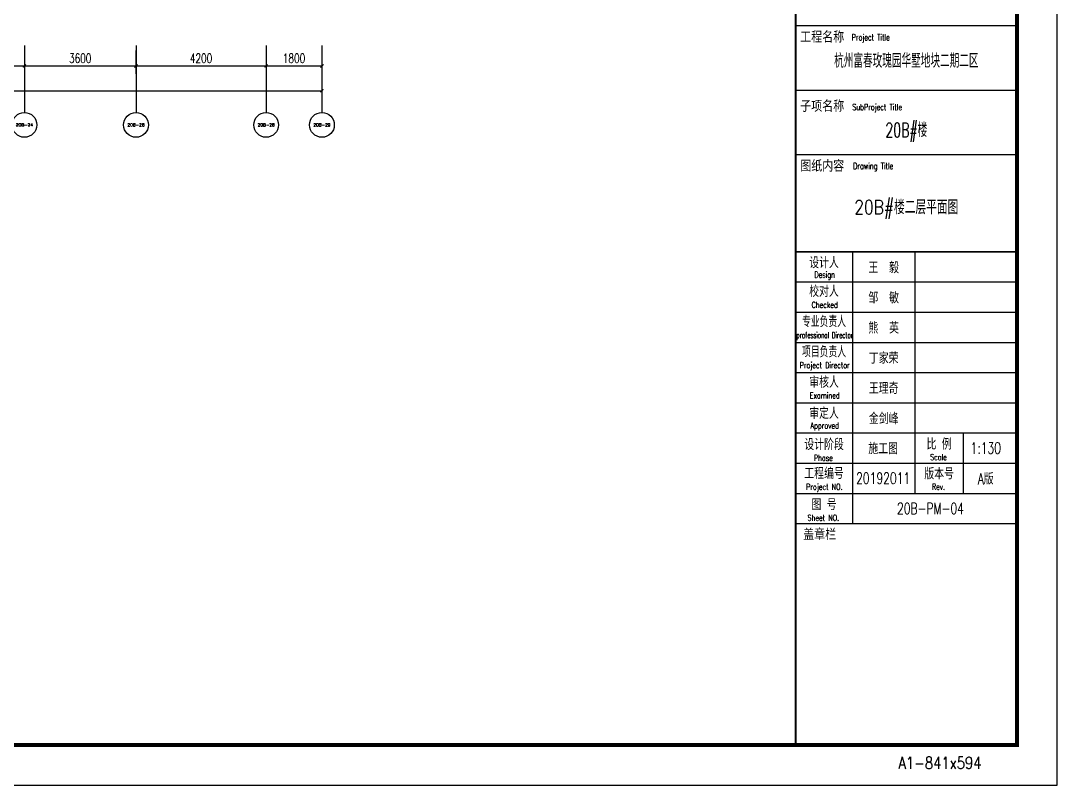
# Model space of a CAD drawing. Extents: x 296441 to 853063, y 459050 to 1117990.
# Drawn here: x 658378 to 691829, y 613490 to 638154 of the extents above; entities that cross this region are included whole.
import ezdxf
from ezdxf.enums import TextEntityAlignment as Align

# ---------------------------------------------------------------- set-up
doc = ezdxf.new("R2010")
doc.units = 0
doc.header["$LTSCALE"] = 1000
for name, color, linetype in [('AXIS', 3, 'Continuous'), ('AXIS_TEXT', 7, 'Continuous'), ('G-GRID-IDEN', 4, 'Continuous'), ('G-GRID-TEXT', 33, 'Continuous'), ('PUB_DIM', 3, 'Continuous'), ('ZT1_通用--图框---PM、LM、DY、JD', 150, 'Continuous')]:
    doc.layers.add(name, color=color, linetype=linetype)
doc.styles.add('_TCH_AXIS', font='COMPLEX', dxfattribs={"bigfont": 'GBCBIG'})
doc.styles.add('_TCH_DIM_T3', font='SIMPLEX', dxfattribs={"width": 0.705882, "bigfont": 'GBCBIG'})
doc.styles.add('GOA_04_COMPLEX_1.00', font='complex.shx')
doc.styles.add('ZT_图框1', font='ROMANS', dxfattribs={"width": 0.8, "bigfont": 'CHINESE'})
doc.styles.add('ZT_图框2', font='', dxfattribs={"width": 0.8})
doc.styles.get('ZT_图框2').set_extended_font_data('NSimSun')
doc.dimstyles.new('_TCH_ARCH&&100', dxfattribs={"dimtxt": 297.5, "dimasz": 100, "dimexe": 250, "dimexo": 300, "dimgap": 100, "dimtad": 1, "dimdec": 0, "dimzin": 0, "dimdsep": 46, "dimtxsty": '_TCH_DIM_T3', "dimblk": 'ARCHTICK', "dimcen": 0.09, "dimclrt": 7, "dimazin": 2, "dimtfac": 1, "dimtdec": 0, "dimtix": 1, "dimtmove": 2, "dimatfit": 3, "dimfxl": 0, "dimtolj": 1, "dimtzin": 0, "dimarcsym": 0})

# ---------------------------------------------------------------- blocks, each defined once
blk = doc.blocks.new('_AXISO')
at = {"layer": 'G-GRID-IDEN'}
blk.add_circle((0, 0), 0.5, dxfattribs=at)
at = {"layer": 'G-GRID-TEXT', "style": 'GOA_04_COMPLEX_1.00', "width": 1.041667}
blk.add_attdef('A', text='', height=0.56, dxfattribs=at).set_placement((-0.25, -0.28), (0.25, -0.28), align=Align.FIT)
blk = doc.blocks.new('_ArchTick')
at = {"color": 0, "linetype": 'ByBlock', "const_width": 0.4}
blk.add_lwpolyline([(-0.5, -0.5), (0.5, 0.5)], dxfattribs=at)
blk = doc.blocks.new('*D319')
at = {"layer": 'Defpoints', "color": 0, "transparency": 16777216}
for p in [(608698, 637495), (668098, 637495), (668098, 635895)]:
    blk.add_point(p, dxfattribs=at)
at = {"layer": 'PUB_DIM', "color": 0, "lineweight": -2, "transparency": 16777216}
for p, q in [((608698, 637195), (608698, 635645)), ((668098, 637195), (668098, 635645)), ((608698, 635895), (668098, 635895))]:
    blk.add_line(p, q, dxfattribs=at)
at = {"layer": 'PUB_DIM', "color": 0, "lineweight": -2, "transparency": 16777216, "xscale": 100, "yscale": 100, "zscale": 100, "rotation": 180}
blk.add_blockref('_ArchTick', (608698, 635895), dxfattribs=at)
at = {"layer": 'PUB_DIM', "color": 0, "lineweight": -2, "transparency": 16777216, "xscale": 100, "yscale": 100, "zscale": 100}
blk.add_blockref('_ArchTick', (668098, 635895), dxfattribs=at)
at = {"layer": 'PUB_DIM', "color": 7, "transparency": 16777216, "insert": (638398, 636144), "char_height": 297.5, "attachment_point": 5, "style": '_TCH_DIM_T3'}
blk.add_mtext('\\A1;59400', dxfattribs=at)
blk = doc.blocks.new('*D333')
at = {"layer": 'Defpoints', "color": 0, "transparency": 16777216}
for p in [(656698, 637495), (658498, 637495), (658498, 636695)]:
    blk.add_point(p, dxfattribs=at)
at = {"layer": 'PUB_DIM', "color": 0, "lineweight": -2, "transparency": 16777216}
for p, q in [((656698, 637195), (656698, 636445)), ((658498, 637195), (658498, 636445)), ((656698, 636695), (658498, 636695))]:
    blk.add_line(p, q, dxfattribs=at)
at = {"layer": 'PUB_DIM', "color": 0, "lineweight": -2, "transparency": 16777216, "xscale": 100, "yscale": 100, "zscale": 100, "rotation": 180}
blk.add_blockref('_ArchTick', (656698, 636695), dxfattribs=at)
at = {"layer": 'PUB_DIM', "color": 0, "lineweight": -2, "transparency": 16777216, "xscale": 100, "yscale": 100, "zscale": 100}
blk.add_blockref('_ArchTick', (658498, 636695), dxfattribs=at)
at = {"layer": 'PUB_DIM', "color": 7, "transparency": 16777216, "insert": (657598, 636944), "char_height": 297.5, "attachment_point": 5, "style": '_TCH_DIM_T3'}
blk.add_mtext('\\A1;1800', dxfattribs=at)
blk = doc.blocks.new('*D334')
at = {"layer": 'Defpoints', "color": 0, "transparency": 16777216}
for p in [(658498, 637495), (662098, 637495), (662098, 636695)]:
    blk.add_point(p, dxfattribs=at)
at = {"layer": 'PUB_DIM', "color": 0, "lineweight": -2, "transparency": 16777216}
for p, q in [((658498, 637195), (658498, 636445)), ((662098, 637195), (662098, 636445)), ((658498, 636695), (662098, 636695))]:
    blk.add_line(p, q, dxfattribs=at)
at = {"layer": 'PUB_DIM', "color": 0, "lineweight": -2, "transparency": 16777216, "xscale": 100, "yscale": 100, "zscale": 100, "rotation": 180}
blk.add_blockref('_ArchTick', (658498, 636695), dxfattribs=at)
at = {"layer": 'PUB_DIM', "color": 0, "lineweight": -2, "transparency": 16777216, "xscale": 100, "yscale": 100, "zscale": 100}
blk.add_blockref('_ArchTick', (662098, 636695), dxfattribs=at)
at = {"layer": 'PUB_DIM', "color": 7, "transparency": 16777216, "insert": (660298, 636944), "char_height": 297.5, "attachment_point": 5, "style": '_TCH_DIM_T3'}
blk.add_mtext('\\A1;3600', dxfattribs=at)
blk = doc.blocks.new('*D335')
at = {"layer": 'Defpoints', "color": 0, "transparency": 16777216}
for p in [(662098, 637495), (666298, 637495), (666298, 636695)]:
    blk.add_point(p, dxfattribs=at)
at = {"layer": 'PUB_DIM', "color": 0, "lineweight": -2, "transparency": 16777216}
for p, q in [((662098, 637195), (662098, 636445)), ((666298, 637195), (666298, 636445)), ((662098, 636695), (666298, 636695))]:
    blk.add_line(p, q, dxfattribs=at)
at = {"layer": 'PUB_DIM', "color": 0, "lineweight": -2, "transparency": 16777216, "xscale": 100, "yscale": 100, "zscale": 100, "rotation": 180}
blk.add_blockref('_ArchTick', (662098, 636695), dxfattribs=at)
at = {"layer": 'PUB_DIM', "color": 0, "lineweight": -2, "transparency": 16777216, "xscale": 100, "yscale": 100, "zscale": 100}
blk.add_blockref('_ArchTick', (666298, 636695), dxfattribs=at)
at = {"layer": 'PUB_DIM', "color": 7, "transparency": 16777216, "insert": (664198, 636944), "char_height": 297.5, "attachment_point": 5, "style": '_TCH_DIM_T3'}
blk.add_mtext('\\A1;4200', dxfattribs=at)
blk = doc.blocks.new('*D336')
at = {"layer": 'Defpoints', "color": 0, "transparency": 16777216}
for p in [(666298, 637495), (668098, 637495), (668098, 636695)]:
    blk.add_point(p, dxfattribs=at)
at = {"layer": 'PUB_DIM', "color": 0, "lineweight": -2, "transparency": 16777216}
for p, q in [((666298, 637195), (666298, 636445)), ((668098, 637195), (668098, 636445)), ((666298, 636695), (668098, 636695))]:
    blk.add_line(p, q, dxfattribs=at)
at = {"layer": 'PUB_DIM', "color": 0, "lineweight": -2, "transparency": 16777216, "xscale": 100, "yscale": 100, "zscale": 100, "rotation": 180}
blk.add_blockref('_ArchTick', (666298, 636695), dxfattribs=at)
at = {"layer": 'PUB_DIM', "color": 0, "lineweight": -2, "transparency": 16777216, "xscale": 100, "yscale": 100, "zscale": 100}
blk.add_blockref('_ArchTick', (668098, 636695), dxfattribs=at)
at = {"layer": 'PUB_DIM', "color": 7, "transparency": 16777216, "insert": (667198, 636944), "char_height": 297.5, "attachment_point": 5, "style": '_TCH_DIM_T3'}
blk.add_mtext('\\A1;1800', dxfattribs=at)
blk = doc.blocks.new('ZT_A1标准图框')
for p, q in [((790.17, -461.62), (790.17, -506.58)), ((805.66, -461.62), (805.66, -506.58)), ((776.05, -469.11), (831, -469.11)), ((776.05, -476.61), (831, -476.61)), ((776.05, -484.1), (831, -484.1)), ((776.05, -491.59), (831, -491.59)), ((776.05, -499.08), (831, -499.08)), ((790.17, -506.58), (790.17, -529.05)), ((805.66, -506.58), (805.66, -521.56)), ((817.64, -506.58), (817.64, -521.56)), ((776.05, -514.07), (831, -514.07)), ((776.05, -521.56), (831, -521.56)), ((776.05, -529.05), (831, -529.05)), ((776.05, -529.05), (831, -529.05))]:
    blk.add_line(p, q)
blk.add_lwpolyline([(0, -594), (841, -594), (841, 0), (0, 0)], close=True)
at = {"const_width": 1}
blk.add_lwpolyline([(25, -584), (831, -584), (831, -10), (25, -10)], close=True, dxfattribs=at)
for points, const_width in [([(776.05, -10), (776.05, -584)], 0.5), ([(776.05, -405.53), (831, -405.53)], 0.35), ([(776.05, -421.53), (831, -421.53)], 0.35), ([(776.05, -437.53), (831, -437.53)], 0.35), ([(776.05, -461.62), (831, -461.62)], 0.35), ([(776.05, -506.58), (831, -506.58)], 0.35)]:
    blk.add_lwpolyline(points, dxfattribs=dict(const_width=const_width))
for s, height, style, width, p in [('工程名称', 2.5, 'ZT_图框2', 0.8, (782.65, -409.47)), ('Project Title', 1.5, 'ZT_图框1', 0.7, (794.69, -409.14)), ('子项名称', 2.5, 'ZT_图框2', 0.8, (782.65, -426.62)), ('SubProject Title', 1.5, 'ZT_图框1', 0.7, (796.29, -426.44)), ('图纸内容', 2.5, 'ZT_图框2', 0.8, (782.66, -441.47)), ('Drawing Title', 1.5, 'ZT_图框1', 0.7, (795.3, -441.07)), ('设计人', 2.8, 'ZT_图框1', 0.7, (783.1, -465.71)), ('Design', 1.5, 'ZT_图框1', 0.7, (783.27, -468.04)), ('校对人', 2.8, 'ZT_图框1', 0.7, (783.1, -472.83)), ('Checked', 1.5, 'ZT_图框1', 0.7, (783.27, -475.53)), ('专业负责人', 2.8, 'ZT_图框1', 0.6, (783.1, -480.32)), ('professional Director', 1.5, 'ZT_图框1', 0.55, (783.27, -483.03)), ('项目负责人', 2.8, 'ZT_图框1', 0.6, (783.1, -487.81)), ('Project Director', 1.5, 'ZT_图框1', 0.7, (783.27, -490.52)), ('审核人', 2.8, 'ZT_图框1', 0.7, (783.1, -495.38)), ('Examined', 1.5, 'ZT_图框1', 0.7, (783.27, -498.01)), ('审定人', 2.8, 'ZT_图框1', 0.7, (783.1, -503.09)), ('Approved', 1.5, 'ZT_图框1', 0.7, (783.27, -505.5)), ('设计阶段', 2.8, 'ZT_图框1', 0.7, (783.1, -510.82)), ('比 例', 2.8, 'ZT_图框1', 0.7, (811.67, -510.72)), ('Phase', 1.5, 'ZT_图框1', 0.7, (782.93, -513.53)), ('Scale', 1.5, 'ZT_图框1', 0.7, (811.5, -513.31)), ('工程编号', 2.8, 'ZT_图框1', 0.7, (783.1, -518.01)), ('版本号', 2.8, 'ZT_图框1', 0.7, (811.67, -518.07)), ('Project NO.', 1.5, 'ZT_图框1', 0.7, (783.18, -520.69)), ('Rev.', 1.5, 'ZT_图框1', 0.7, (811.5, -520.66)), ('图 号', 2.8, 'ZT_图框1', 0.7, (783.1, -525.73)), ('Sheet NO.', 1.5, 'ZT_图框1', 0.7, (782.93, -528.38)), ('盖章栏', 2.5, 'ZT_图框2', 0.8, (782.01, -532.9))]:
    blk.add_text(s, height=height, dxfattribs=dict(style=style, width=width)).set_placement(p, align=Align.CENTER)
at = {"color": 190, "ltscale": 0.3, "style": 'ZT_图框1', "width": 0.65}
blk.add_text('杭州富春玫瑰园华墅地块二期二区', height=3.5, dxfattribs=at).set_placement((803.53, -414.01), align=Align.MIDDLE)
at = {"color": 190, "style": 'ZT_图框1', "width": 0.7}
for s, p in [('王  毅', (797.91, -465.37)), ('邹  敏', (797.91, -472.86)), ('熊  英', (797.91, -480.35)), ('丁家荣', (797.91, -487.85)), ('王理奇', (797.91, -495.34)), ('金剑峰', (797.91, -502.83)), ('施工图', (797.78, -510.3)), ('20192011', (797.78, -517.8))]:
    blk.add_text(s, height=2.8, dxfattribs=at).set_placement(p, align=Align.MIDDLE)
at = {"linetype": 'ByBlock', "style": 'ZT_图框1', "width": 0.8}
blk.add_text('A1-841x594', height=2.997, dxfattribs=at).set_placement((801.55, -589.94))
at = {"color": 70, "ltscale": 0.3, "style": 'ZT_图框1', "flags": 8}
for tag, width, p in [('子项名称', 0.65, (803.53, -431.64)), ('图名', 0.8, (803.53, -450.79))]:
    blk.add_attdef(tag, text='', height=3.5, dxfattribs=dict(at, width=width)).set_placement(p, align=Align.MIDDLE)
at = {"color": 70, "style": 'ZT_图框1', "width": 0.7, "flags": 8}
for tag, p in [('比例', (823.26, -510.32)), ('版本', (823.22, -517.8)), ('图号', (809.52, -525.31))]:
    blk.add_attdef(tag, text='', height=2.8, dxfattribs=at).set_placement(p, align=Align.MIDDLE)

msp = doc.modelspace()

# ---------------------------------------------------------------- linework, layer by layer
at = {"layer": 'AXIS'}
for p, q in [((658498.5, 637355.8), (658498.5, 635194.8)), ((662098.5, 637355.8), (662098.5, 635194.8)), ((666298.5, 637355.8), (666298.5, 635194.8)), ((668098.5, 637355.8), (668098.5, 635194.8))]:
    msp.add_line(p, q, dxfattribs=at)

# ---------------------------------------------------------------- block references
ref = msp.add_blockref('_AXISO', (658498.5, 634794.8), dxfattribs=dict(at, xscale=800, yscale=800, zscale=800))
ref.add_attrib('A', '20B-24', dxfattribs={"layer": 'AXIS_TEXT', "height": 93.51, "style": '_TCH_AXIS'}).set_placement((658222.4, 634748.1), (658774.5, 634748.1), align=Align.FIT)
ref = msp.add_blockref('_AXISO', (662098.5, 634794.8), dxfattribs=dict(at, xscale=800, yscale=800, zscale=800))
ref.add_attrib('A', '20B-26', dxfattribs={"layer": 'AXIS_TEXT', "height": 95, "style": '_TCH_AXIS'}).set_placement((661822.5, 634747.3), (662374.4, 634747.3), align=Align.FIT)
ref = msp.add_blockref('_AXISO', (666298.5, 634794.8), dxfattribs=dict(at, xscale=800, yscale=800, zscale=800))
ref.add_attrib('A', '20B-28', dxfattribs={"layer": 'AXIS_TEXT', "height": 95, "style": '_TCH_AXIS'}).set_placement((666022.5, 634747.3), (666574.4, 634747.3), align=Align.FIT)
ref = msp.add_blockref('_AXISO', (668098.5, 634794.8), dxfattribs=dict(at, xscale=800, yscale=800, zscale=800))
ref.add_attrib('A', '20B-29', dxfattribs={"layer": 'AXIS_TEXT', "height": 95, "style": '_TCH_AXIS'}).set_placement((667822.5, 634747.3), (668374.4, 634747.3), align=Align.FIT)
at = {"layer": 'ZT1_通用--图框---PM、LM、DY、JD', "ltscale": 10}
ref = msp.add_blockref('ZT_A1标准图框', (582499.1, 690710), dxfattribs=dict(at, xscale=130, yscale=130, zscale=130))
ref.add_attrib('比例', '1:130', dxfattribs={"layer": '0', "color": 70, "height": 364, "style": 'ZT_图框1', "width": 0.7}).set_placement((689522.6, 624368), align=Align.MIDDLE)
ref.add_attrib('图号', '20B-PM-04', dxfattribs={"layer": '0', "color": 70, "height": 364, "style": 'ZT_图框1', "width": 0.7}).set_placement((687736.9, 622420), align=Align.MIDDLE)
ref.add_attrib('图名', '20B#楼二层平面图', dxfattribs={"layer": '0', "color": 70, "ltscale": 0.3, "height": 455, "style": 'ZT_图框1', "width": 0.8}).set_placement((686957.7, 632107.1), align=Align.MIDDLE)
ref.add_attrib('版本', 'A版', dxfattribs={"layer": '0', "color": 70, "height": 364, "style": 'ZT_图框1', "width": 0.7}).set_placement((689517.7, 623396.5), align=Align.MIDDLE)
ref.add_attrib('子项名称', '20B#楼', dxfattribs={"layer": '0', "color": 70, "ltscale": 0.3, "height": 455, "style": 'ZT_图框1', "width": 0.65}).set_placement((686957.7, 634596.8), align=Align.MIDDLE)

# ---------------------------------------------------------------- dimensions: what is measured, and where the dimension line sits
at = {"layer": 'PUB_DIM'}
for p1, p2, distance, picture, middle in [((608698.5, 637494.8), (668098.5, 637494.8), -1600, '*D319', (638398.5, 636143.6)), ((656698.5, 637494.8), (658498.5, 637494.8), -800, '*D333', (657598.5, 636943.6)), ((658498.5, 637494.8), (662098.5, 637494.8), -800, '*D334', (660298.5, 636943.6)), ((662098.5, 637494.8), (666298.5, 637494.8), -800, '*D335', (664198.5, 636943.6)), ((666298.5, 637494.8), (668098.5, 637494.8), -800, '*D336', (667198.5, 636943.6))]:
    dim = msp.add_aligned_dim(p1=p1, p2=p2, distance=distance, dimstyle='_TCH_ARCH&&100', dxfattribs=at)
    dim.commit()
    dim.dimension.update_dxf_attribs({"geometry": picture, "text_midpoint": middle})

doc.saveas('drawing.dxf')
